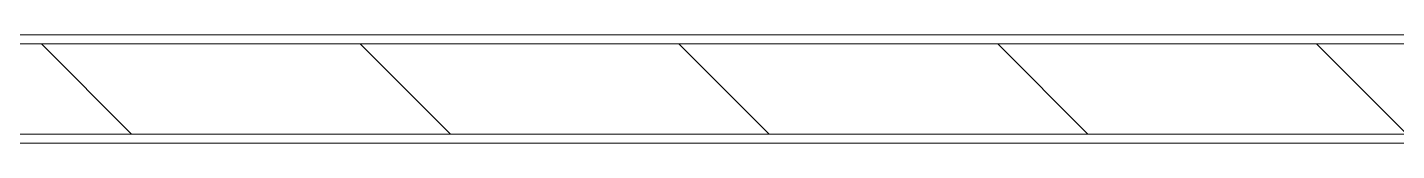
# Model space of a CAD drawing. Header units: millimetres. Extents: x -7229 to 196340, y -8553 to 29000.
# Drawn here: x 79000 to 82038, y 13380 to 13620 of the extents above; entities that cross this region are included whole.
import ezdxf

# ---------------------------------------------------------------- set-up
doc = ezdxf.new("R2010")
doc.units = ezdxf.units.MM
doc.layers.add('A-FLOR-2', color=7, linetype='Continuous', lineweight=5, true_color=0xaaaaaa)
doc.layers.add('I-WALL', color=7, linetype='Continuous', lineweight=5)

msp = doc.modelspace()

# ---------------------------------------------------------------- hatches: boundary and pattern name
at = {"layer": 'I-WALL'}
h = msp.add_hatch(dxfattribs=at)
h.set_pattern_fill('FP_31', color=256, style=0, pattern_type=2)
h.set_pattern_definition([(135, (0, 0), (-353.5534, -353.5534), [])])
h.paths.add_polyline_path([(73640, 13400), (84700, 13400), (84700, 13600), (68650, 13600), (68650, 13400), (73620, 13400)])

# ---------------------------------------------------------------- linework, layer by layer
at = {"layer": 'A-FLOR-2'}
for p, q in [((70830, 13620), (85140, 13620)), ((82557, 13380), (77299.8, 13380))]:
    msp.add_line(p, q, dxfattribs=at)
at = {"layer": 'I-WALL'}
for p, q in [((85110, 13600), (70810, 13600)), ((77279.8, 13400), (85110, 13400))]:
    msp.add_line(p, q, dxfattribs=at)

doc.saveas('drawing.dxf')
